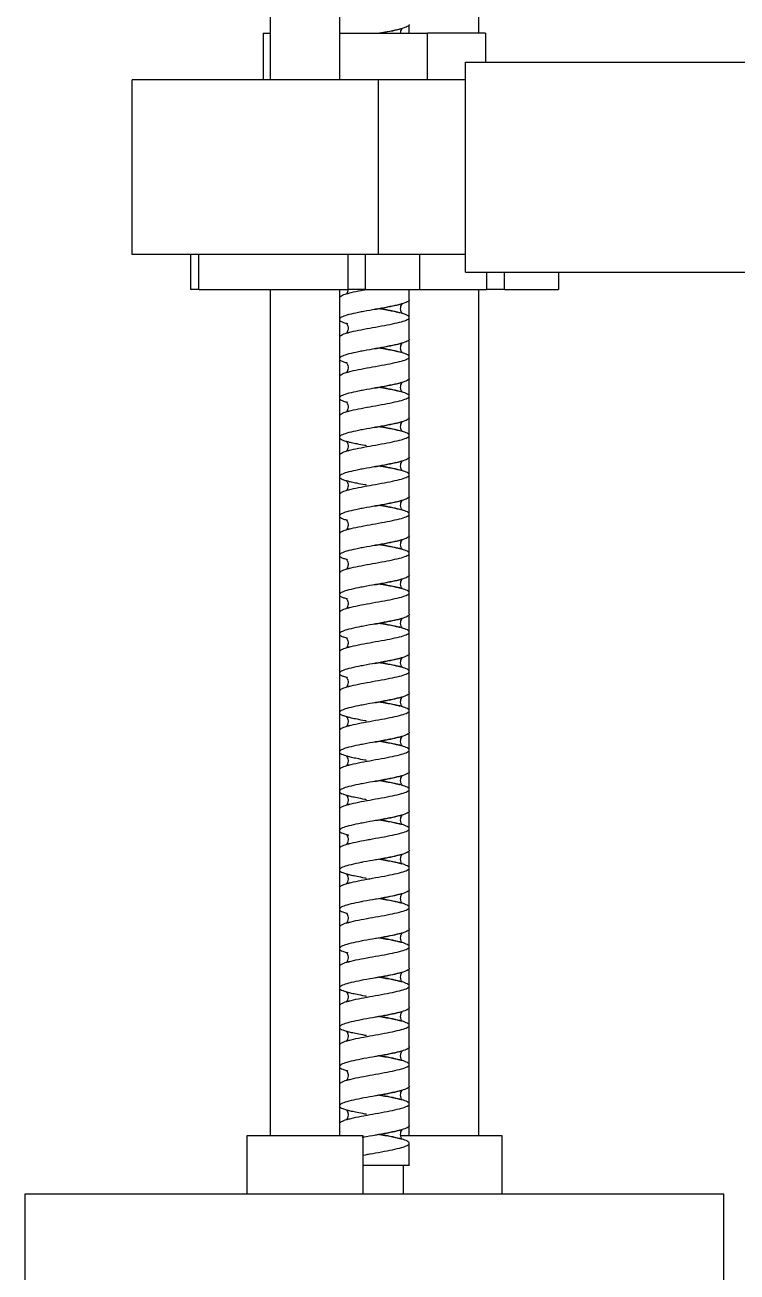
# Model space of a CAD drawing. Header units: millimetres. Extents: x 0 to 420, y 0 to 297.
# Drawn here: x 250.3 to 262.53, y 154.64 to 176.04 of the extents above; entities that cross this region are included whole.
import ezdxf

# ---------------------------------------------------------------- set-up
doc = ezdxf.new("R2010")
doc.units = ezdxf.units.MM

msp = doc.modelspace()

# ---------------------------------------------------------------- linework, layer by layer
at = {"color": 7, "linetype": 'Continuous', "lineweight": 25}
for p, q in [((254.513, 182.971), (254.513, 175.1)), ((255.713, 175.1), (255.713, 182.971)), ((258.096, 175.9), (258.096, 182.971)), ((256.896, 176.033), (256.896, 175.9)), ((254.393, 175.9), (254.393, 175.1)), ((254.393, 175.9), (254.513, 175.9)), ((255.704, 175.9), (257.214, 175.9)), ((257.214, 175.1), (257.214, 175.9)), ((258.215, 175.9), (257.214, 175.9)), ((258.215, 175.9), (258.215, 175.4)), ((257.87, 171.8), (257.87, 175.4)), ((257.87, 175.4), (271.974, 175.4)), ((252.146, 172.1), (252.146, 175.1)), ((256.377, 175.1), (252.146, 175.1)), ((256.377, 172.1), (256.377, 175.1)), ((257.87, 175.1), (256.377, 175.1)), ((256.377, 172.1), (252.146, 172.1)), ((253.145, 172.1), (253.145, 171.5)), ((253.289, 171.5), (253.289, 172.1)), ((255.847, 172.1), (255.847, 171.5)), ((256.154, 171.5), (256.154, 172.1)), ((257.87, 172.1), (256.377, 172.1)), ((257.08, 172.1), (257.08, 171.5)), ((257.87, 171.8), (268.662, 171.8)), ((258.23, 171.8), (258.23, 171.5)), ((258.537, 171.5), (258.537, 171.8)), ((259.463, 171.8), (259.463, 171.5)), ((253.289, 171.5), (253.145, 171.5)), ((253.289, 171.5), (255.847, 171.5)), ((254.513, 171.5), (254.513, 156.971)), ((255.713, 156.971), (255.713, 171.5)), ((256.154, 171.5), (255.847, 171.5)), ((256.154, 171.5), (257.08, 171.5)), ((256.904, 171.325), (256.904, 171.5)), ((257.08, 171.5), (258.23, 171.5)), ((258.096, 156.971), (258.096, 171.5)), ((258.537, 171.5), (258.23, 171.5)), ((258.537, 171.5), (259.463, 171.5)), ((256.896, 171.308), (256.896, 171.026)), ((256.096, 171.118), (256.072, 171.114)), ((256.182, 170.829), (256.226, 170.838)), ((256.904, 170.65), (256.904, 171.021)), ((256.896, 170.633), (256.896, 170.351)), ((256.096, 170.443), (256.072, 170.439)), ((256.904, 169.975), (256.904, 170.346)), ((256.182, 170.154), (256.226, 170.163)), ((256.096, 169.768), (256.072, 169.764)), ((256.896, 169.958), (256.896, 169.676)), ((256.904, 169.3), (256.904, 169.671)), ((256.182, 169.479), (256.226, 169.488)), ((256.896, 169.283), (256.896, 169.001)), ((256.096, 169.093), (256.072, 169.089)), ((256.904, 168.625), (256.904, 168.996)), ((256.182, 168.804), (256.226, 168.813)), ((256.896, 168.608), (256.896, 168.326)), ((256.096, 168.418), (256.072, 168.414)), ((256.904, 167.95), (256.904, 168.321)), ((256.182, 168.129), (256.226, 168.138)), ((256.896, 167.933), (256.896, 167.651)), ((256.096, 167.743), (256.072, 167.739)), ((256.904, 167.275), (256.904, 167.646)), ((256.182, 167.454), (256.226, 167.463)), ((256.896, 167.258), (256.896, 166.976)), ((256.096, 167.068), (256.072, 167.064)), ((256.904, 166.6), (256.904, 166.971)), ((256.182, 166.779), (256.226, 166.788)), ((256.896, 166.583), (256.896, 166.301)), ((256.096, 166.393), (256.072, 166.389)), ((256.182, 166.104), (256.226, 166.113)), ((256.904, 165.925), (256.904, 166.296)), ((256.896, 165.908), (256.896, 165.626)), ((256.096, 165.718), (256.072, 165.714)), ((256.904, 165.25), (256.904, 165.621)), ((256.182, 165.429), (256.226, 165.438)), ((256.096, 165.043), (256.072, 165.039)), ((256.896, 165.233), (256.896, 164.951)), ((256.904, 164.575), (256.904, 164.946)), ((256.182, 164.754), (256.226, 164.763)), ((256.896, 164.558), (256.896, 164.276)), ((256.096, 164.368), (256.072, 164.364)), ((256.904, 163.9), (256.904, 164.271)), ((256.182, 164.079), (256.226, 164.088)), ((256.896, 163.883), (256.896, 163.601)), ((256.096, 163.693), (256.072, 163.689)), ((256.904, 163.225), (256.904, 163.596)), ((256.182, 163.404), (256.226, 163.413)), ((256.896, 163.208), (256.896, 162.926)), ((256.096, 163.018), (256.072, 163.014)), ((256.904, 162.55), (256.904, 162.921)), ((256.182, 162.729), (256.226, 162.738)), ((256.896, 162.533), (256.896, 162.251)), ((256.096, 162.343), (256.072, 162.339)), ((256.182, 162.054), (256.226, 162.063)), ((256.904, 161.875), (256.904, 162.246)), ((256.896, 161.858), (256.896, 161.576)), ((256.096, 161.668), (256.072, 161.664)), ((256.904, 161.2), (256.904, 161.571)), ((256.182, 161.379), (256.226, 161.388)), ((256.096, 160.993), (256.072, 160.989)), ((256.896, 161.183), (256.896, 160.901)), ((256.904, 160.525), (256.904, 160.896)), ((256.182, 160.704), (256.226, 160.713)), ((256.896, 160.508), (256.896, 160.226)), ((256.096, 160.318), (256.072, 160.314)), ((256.904, 159.85), (256.904, 160.221)), ((256.182, 160.029), (256.226, 160.038)), ((256.896, 159.833), (256.896, 159.551)), ((256.096, 159.643), (256.072, 159.639)), ((256.904, 159.175), (256.904, 159.546)), ((256.182, 159.354), (256.226, 159.363)), ((256.896, 159.158), (256.896, 158.876)), ((256.096, 158.968), (256.072, 158.964)), ((256.904, 158.5), (256.904, 158.871)), ((256.182, 158.679), (256.226, 158.688)), ((256.896, 158.483), (256.896, 158.201)), ((256.096, 158.293), (256.072, 158.289)), ((256.904, 157.825), (256.904, 158.196)), ((256.182, 158.004), (256.226, 158.013)), ((256.896, 157.808), (256.896, 157.526)), ((256.096, 157.618), (256.072, 157.614)), ((256.182, 157.329), (256.226, 157.338)), ((256.904, 157.15), (256.904, 157.521)), ((256.896, 157.133), (256.896, 156.971)), ((254.113, 156.971), (254.113, 155.971)), ((256.113, 156.971), (254.113, 156.971)), ((256.113, 155.971), (256.113, 156.971)), ((258.496, 156.971), (256.749, 156.971)), ((258.496, 155.971), (258.496, 156.971)), ((256.904, 156.471), (256.904, 156.846)), ((256.182, 156.654), (256.226, 156.663)), ((256.113, 156.471), (256.904, 156.471)), ((256.804, 155.971), (256.804, 156.471)), ((250.304, 155.971), (250.304, 154.471)), ((254.262, 155.971), (250.304, 155.971)), ((262.304, 155.971), (254.262, 155.971)), ((262.304, 154.471), (262.304, 155.971))]:
    msp.add_line(p, q, dxfattribs=at)
for points, knots in [([(256.903, 176.05), (256.903, 176.05), (256.905, 176.048), (256.902, 176.042), (256.894, 176.024), (256.836, 175.995), (256.705, 175.958), (256.55, 175.926), (256.438, 175.906), (256.394, 175.898)], [0, 0, 0, 0, 0.009731, 0.027369, 0.123748, 0.363474, 0.603708, 0.843451, 1, 1, 1, 1]), ([(256.755, 175.9), (256.756, 175.914), (256.759, 175.943), (256.775, 175.97), (256.782, 175.979), (256.781, 175.98), (256.757, 175.972), (256.682, 175.951), (256.562, 175.925), (256.468, 175.907), (256.429, 175.9), (256.427, 175.9)], [0, 0, 0, 0, 0.079071, 0.164731, 0.209078, 0.256072, 0.387374, 0.581176, 0.839115, 0.99409, 1, 1, 1, 1]), ([(255.713, 171.376), (255.73, 171.388), (255.765, 171.412), (255.898, 171.449), (256.036, 171.478), (256.129, 171.495), (256.156, 171.5)], [0, 0, 0, 0, 0.291918, 0.587118, 0.881823, 1, 1, 1, 1]), ([(255.853, 171.5), (255.851, 171.486), (255.846, 171.456), (255.83, 171.434), (255.824, 171.426), (255.828, 171.426), (255.846, 171.433), (255.871, 171.439), (255.881, 171.442)], [0, 0, 0, 0, 0.1809665, 0.3818115, 0.4835402, 0.5871205, 0.835515, 1, 1, 1, 1]), ([(256.903, 171.325), (256.903, 171.325), (256.905, 171.323), (256.902, 171.317), (256.894, 171.299), (256.836, 171.27), (256.705, 171.233), (256.528, 171.197), (256.326, 171.16), (256.121, 171.124), (255.936, 171.087), (255.794, 171.051), (255.71, 171.014), (255.697, 170.978), (255.737, 170.946), (255.804, 170.927), (255.829, 170.919)], [0, 0, 0, 0, 0.003652, 0.010272, 0.046442, 0.136409, 0.226567, 0.316541, 0.40641, 0.496354, 0.586506, 0.676506, 0.766379, 0.856303, 0.94644, 1, 1, 1, 1]), ([(256.783, 171.09), (256.782, 171.091), (256.782, 171.092), (256.774, 171.104), (256.761, 171.127), (256.751, 171.169), (256.759, 171.216), (256.775, 171.245), (256.782, 171.254), (256.781, 171.255), (256.757, 171.247), (256.681, 171.226), (256.562, 171.2), (256.429, 171.175), (256.349, 171.16), (256.307, 171.153)], [0, 0, 0, 0, 0.053388, 0.077922, 0.104415, 0.173088, 0.235127, 0.295422, 0.326637, 0.359715, 0.452135, 0.588549, 0.770108, 0.879191, 1, 1, 1, 1]), ([(255.713, 170.701), (255.73, 170.713), (255.765, 170.737), (255.898, 170.774), (256.072, 170.81), (256.274, 170.847), (256.48, 170.883), (256.665, 170.92), (256.809, 170.956), (256.895, 170.993), (256.914, 171.029), (256.862, 171.066), (256.747, 171.102), (256.589, 171.137), (256.464, 171.16), (256.406, 171.171)], [0, 0, 0, 0, 0.076924, 0.154712, 0.23237, 0.310054, 0.387914, 0.465731, 0.543397, 0.621068, 0.6989, 0.776746, 0.854423, 0.932085, 1, 1, 1, 1]), ([(256.395, 171.173), (256.406, 171.171), (256.458, 171.162), (256.543, 171.147), (256.64, 171.128), (256.707, 171.112), (256.732, 171.104), (256.74, 171.102)], [0, 0, 0, 0, 0.06895, 0.354943, 0.624542, 0.882144, 1, 1, 1, 1]), ([(255.85, 170.91), (255.842, 170.912), (255.828, 170.917), (255.826, 170.916), (255.831, 170.91), (255.839, 170.897), (255.853, 170.868), (255.856, 170.825), (255.845, 170.782), (255.83, 170.759), (255.824, 170.751), (255.828, 170.751), (255.846, 170.758), (255.871, 170.764), (255.881, 170.767)], [0, 0, 0, 0, 0.116394, 0.216302, 0.25134, 0.27879, 0.35376, 0.449498, 0.553423, 0.662934, 0.718401, 0.774878, 0.910315, 1, 1, 1, 1]), ([(256.903, 170.65), (256.903, 170.65), (256.905, 170.648), (256.902, 170.642), (256.894, 170.624), (256.836, 170.595), (256.705, 170.558), (256.528, 170.522), (256.326, 170.485), (256.121, 170.449), (255.936, 170.412), (255.794, 170.376), (255.71, 170.339), (255.697, 170.303), (255.737, 170.271), (255.804, 170.252), (255.829, 170.244)], [0, 0, 0, 0, 0.003652, 0.010272, 0.046442, 0.136409, 0.226567, 0.316541, 0.40641, 0.496354, 0.586506, 0.676506, 0.766379, 0.856303, 0.94644, 1, 1, 1, 1]), ([(255.713, 170.026), (255.73, 170.038), (255.765, 170.062), (255.898, 170.099), (256.072, 170.135), (256.274, 170.172), (256.48, 170.208), (256.665, 170.245), (256.809, 170.281), (256.895, 170.318), (256.914, 170.354), (256.862, 170.391), (256.747, 170.427), (256.589, 170.462), (256.464, 170.485), (256.406, 170.496)], [0, 0, 0, 0, 0.076924, 0.154712, 0.23237, 0.310054, 0.387914, 0.465731, 0.543397, 0.621068, 0.6989, 0.776746, 0.854423, 0.932085, 1, 1, 1, 1]), ([(256.783, 170.415), (256.782, 170.416), (256.782, 170.417), (256.774, 170.429), (256.761, 170.452), (256.751, 170.494), (256.759, 170.541), (256.775, 170.57), (256.782, 170.579), (256.781, 170.58), (256.757, 170.572), (256.681, 170.551), (256.562, 170.525), (256.429, 170.5), (256.349, 170.485), (256.307, 170.478)], [0, 0, 0, 0, 0.053388, 0.077922, 0.104415, 0.173088, 0.235127, 0.295422, 0.326637, 0.359715, 0.452135, 0.588549, 0.770108, 0.879191, 1, 1, 1, 1]), ([(256.395, 170.498), (256.406, 170.496), (256.458, 170.487), (256.543, 170.472), (256.641, 170.453), (256.714, 170.435), (256.744, 170.426), (256.757, 170.422)], [0, 0, 0, 0, 0.063966, 0.329289, 0.579404, 0.818388, 1, 1, 1, 1]), ([(255.845, 170.236), (255.839, 170.238), (255.827, 170.242), (255.826, 170.241), (255.831, 170.235), (255.839, 170.222), (255.853, 170.193), (255.856, 170.15), (255.845, 170.107), (255.83, 170.084), (255.824, 170.076), (255.828, 170.076), (255.846, 170.083), (255.871, 170.089), (255.881, 170.092)], [0, 0, 0, 0, 0.090604, 0.193427, 0.229488, 0.25774, 0.334898, 0.43343, 0.540389, 0.653096, 0.710182, 0.768307, 0.907697, 1, 1, 1, 1]), ([(256.903, 169.975), (256.903, 169.975), (256.905, 169.973), (256.902, 169.967), (256.894, 169.949), (256.836, 169.92), (256.705, 169.883), (256.528, 169.847), (256.326, 169.81), (256.121, 169.774), (255.936, 169.737), (255.794, 169.701), (255.71, 169.664), (255.697, 169.628), (255.737, 169.596), (255.804, 169.577), (255.829, 169.569)], [0, 0, 0, 0, 0.003652, 0.010272, 0.046442, 0.136409, 0.226567, 0.316541, 0.40641, 0.496354, 0.586506, 0.676506, 0.766379, 0.856303, 0.94644, 1, 1, 1, 1]), ([(255.713, 169.351), (255.73, 169.363), (255.765, 169.387), (255.898, 169.424), (256.072, 169.46), (256.274, 169.497), (256.48, 169.533), (256.665, 169.57), (256.809, 169.606), (256.895, 169.643), (256.914, 169.679), (256.862, 169.716), (256.747, 169.752), (256.589, 169.787), (256.464, 169.81), (256.406, 169.821)], [0, 0, 0, 0, 0.076924, 0.154712, 0.23237, 0.310054, 0.387914, 0.465731, 0.543397, 0.621068, 0.6989, 0.776746, 0.854423, 0.932085, 1, 1, 1, 1]), ([(256.783, 169.74), (256.782, 169.741), (256.782, 169.742), (256.774, 169.754), (256.761, 169.777), (256.751, 169.819), (256.759, 169.866), (256.775, 169.895), (256.782, 169.904), (256.781, 169.905), (256.757, 169.897), (256.681, 169.876), (256.562, 169.85), (256.429, 169.825), (256.349, 169.81), (256.307, 169.803)], [0, 0, 0, 0, 0.053388, 0.077922, 0.104415, 0.173088, 0.235127, 0.295422, 0.326637, 0.359715, 0.452135, 0.588549, 0.770108, 0.879191, 1, 1, 1, 1]), ([(256.395, 169.823), (256.406, 169.821), (256.458, 169.812), (256.543, 169.797), (256.641, 169.778), (256.714, 169.76), (256.744, 169.751), (256.757, 169.747)], [0, 0, 0, 0, 0.063966, 0.329289, 0.579404, 0.818388, 1, 1, 1, 1]), ([(255.845, 169.561), (255.839, 169.563), (255.827, 169.567), (255.826, 169.566), (255.831, 169.56), (255.839, 169.547), (255.853, 169.518), (255.856, 169.475), (255.845, 169.432), (255.83, 169.409), (255.824, 169.401), (255.828, 169.401), (255.846, 169.408), (255.871, 169.414), (255.881, 169.417)], [0, 0, 0, 0, 0.0906036, 0.1934275, 0.2294882, 0.2577402, 0.3348978, 0.4334297, 0.5403888, 0.6530955, 0.7101819, 0.7683073, 0.9076971, 1, 1, 1, 1]), ([(256.903, 169.3), (256.903, 169.3), (256.905, 169.298), (256.902, 169.292), (256.894, 169.274), (256.836, 169.245), (256.705, 169.208), (256.528, 169.172), (256.326, 169.135), (256.121, 169.099), (255.936, 169.062), (255.794, 169.026), (255.71, 168.989), (255.697, 168.953), (255.737, 168.921), (255.804, 168.902), (255.829, 168.894)], [0, 0, 0, 0, 0.003652, 0.010272, 0.046442, 0.136409, 0.226567, 0.316541, 0.40641, 0.496354, 0.586506, 0.676506, 0.766379, 0.856303, 0.94644, 1, 1, 1, 1]), ([(255.713, 168.676), (255.73, 168.688), (255.765, 168.712), (255.898, 168.749), (256.072, 168.785), (256.274, 168.822), (256.48, 168.858), (256.665, 168.895), (256.809, 168.931), (256.895, 168.968), (256.914, 169.004), (256.862, 169.041), (256.747, 169.077), (256.589, 169.112), (256.464, 169.135), (256.406, 169.146)], [0, 0, 0, 0, 0.076924, 0.154712, 0.23237, 0.310054, 0.387914, 0.465731, 0.543397, 0.621068, 0.6989, 0.776746, 0.854423, 0.932085, 1, 1, 1, 1]), ([(256.783, 169.065), (256.782, 169.066), (256.782, 169.067), (256.774, 169.079), (256.761, 169.102), (256.751, 169.144), (256.759, 169.191), (256.775, 169.22), (256.782, 169.229), (256.781, 169.23), (256.757, 169.222), (256.681, 169.201), (256.562, 169.175), (256.429, 169.15), (256.349, 169.135), (256.307, 169.128)], [0, 0, 0, 0, 0.053388, 0.077922, 0.104415, 0.173088, 0.235127, 0.295422, 0.326637, 0.359715, 0.452135, 0.588549, 0.770108, 0.879191, 1, 1, 1, 1]), ([(256.395, 169.148), (256.406, 169.146), (256.458, 169.137), (256.543, 169.122), (256.641, 169.103), (256.714, 169.085), (256.744, 169.076), (256.757, 169.072)], [0, 0, 0, 0, 0.063966, 0.329289, 0.579404, 0.818388, 1, 1, 1, 1]), ([(256.171, 168.818), (256.161, 168.82), (256.1, 168.83), (256.008, 168.848), (255.911, 168.868), (255.854, 168.884), (255.829, 168.891), (255.826, 168.891), (255.831, 168.885), (255.839, 168.872), (255.853, 168.843), (255.856, 168.8), (255.845, 168.757), (255.83, 168.734), (255.824, 168.726), (255.828, 168.726), (255.846, 168.733), (255.871, 168.739), (255.881, 168.742)], [0, 0, 0, 0, 0.026063, 0.171246, 0.296633, 0.404754, 0.488124, 0.546001, 0.566298, 0.582201, 0.625631, 0.681092, 0.741296, 0.804736, 0.836869, 0.869586, 0.948045, 1, 1, 1, 1]), ([(256.903, 168.625), (256.903, 168.625), (256.905, 168.623), (256.902, 168.617), (256.894, 168.599), (256.836, 168.57), (256.705, 168.533), (256.528, 168.497), (256.326, 168.46), (256.121, 168.424), (255.936, 168.387), (255.794, 168.351), (255.71, 168.314), (255.697, 168.278), (255.737, 168.246), (255.804, 168.227), (255.829, 168.219)], [0, 0, 0, 0, 0.0036518, 0.0102715, 0.0464416, 0.1364091, 0.226567, 0.3165407, 0.4064095, 0.4963542, 0.5865063, 0.6765065, 0.7663787, 0.8563035, 0.9464405, 1, 1, 1, 1]), ([(255.713, 168.001), (255.73, 168.013), (255.765, 168.037), (255.898, 168.074), (256.072, 168.11), (256.274, 168.147), (256.48, 168.183), (256.665, 168.22), (256.809, 168.256), (256.895, 168.293), (256.914, 168.329), (256.862, 168.366), (256.747, 168.402), (256.589, 168.437), (256.464, 168.46), (256.406, 168.471)], [0, 0, 0, 0, 0.076924, 0.154712, 0.23237, 0.310054, 0.387914, 0.465731, 0.543397, 0.621068, 0.6989, 0.776746, 0.854423, 0.932085, 1, 1, 1, 1]), ([(256.783, 168.39), (256.782, 168.391), (256.782, 168.392), (256.774, 168.404), (256.761, 168.427), (256.751, 168.469), (256.759, 168.516), (256.775, 168.545), (256.782, 168.554), (256.781, 168.555), (256.757, 168.547), (256.681, 168.526), (256.562, 168.5), (256.429, 168.475), (256.349, 168.46), (256.307, 168.453)], [0, 0, 0, 0, 0.053388, 0.077922, 0.104415, 0.173088, 0.235127, 0.295422, 0.326637, 0.359715, 0.452135, 0.588549, 0.770108, 0.879191, 1, 1, 1, 1]), ([(256.395, 168.473), (256.406, 168.471), (256.458, 168.462), (256.543, 168.447), (256.641, 168.428), (256.714, 168.41), (256.744, 168.401), (256.757, 168.397)], [0, 0, 0, 0, 0.063966, 0.329289, 0.579404, 0.818388, 1, 1, 1, 1]), ([(256.171, 168.143), (256.161, 168.145), (256.1, 168.155), (256.008, 168.173), (255.911, 168.193), (255.854, 168.209), (255.829, 168.216), (255.826, 168.216), (255.831, 168.21), (255.839, 168.197), (255.853, 168.168), (255.856, 168.125), (255.845, 168.082), (255.83, 168.059), (255.824, 168.051), (255.828, 168.051), (255.846, 168.058), (255.871, 168.064), (255.881, 168.067)], [0, 0, 0, 0, 0.026063, 0.171246, 0.296633, 0.404754, 0.488124, 0.546001, 0.566298, 0.582201, 0.625631, 0.681092, 0.741296, 0.804736, 0.836869, 0.869586, 0.948045, 1, 1, 1, 1]), ([(256.903, 167.95), (256.903, 167.95), (256.905, 167.948), (256.902, 167.942), (256.894, 167.924), (256.836, 167.895), (256.705, 167.858), (256.528, 167.822), (256.326, 167.785), (256.121, 167.749), (255.936, 167.712), (255.794, 167.676), (255.71, 167.639), (255.697, 167.603), (255.737, 167.571), (255.804, 167.552), (255.829, 167.544)], [0, 0, 0, 0, 0.003652, 0.010272, 0.046442, 0.136409, 0.226567, 0.316541, 0.40641, 0.496354, 0.586506, 0.676506, 0.766379, 0.856303, 0.94644, 1, 1, 1, 1]), ([(256.783, 167.715), (256.782, 167.716), (256.782, 167.717), (256.774, 167.729), (256.761, 167.752), (256.751, 167.794), (256.759, 167.841), (256.775, 167.87), (256.782, 167.879), (256.781, 167.88), (256.757, 167.872), (256.681, 167.851), (256.562, 167.825), (256.429, 167.8), (256.349, 167.785), (256.307, 167.778)], [0, 0, 0, 0, 0.053388, 0.077922, 0.104415, 0.173088, 0.235127, 0.295422, 0.326637, 0.359715, 0.452135, 0.588549, 0.770108, 0.879191, 1, 1, 1, 1]), ([(255.713, 167.326), (255.73, 167.338), (255.765, 167.362), (255.898, 167.399), (256.072, 167.435), (256.274, 167.472), (256.48, 167.508), (256.665, 167.545), (256.809, 167.581), (256.895, 167.618), (256.914, 167.654), (256.862, 167.691), (256.747, 167.727), (256.589, 167.762), (256.464, 167.785), (256.406, 167.796)], [0, 0, 0, 0, 0.076924, 0.154712, 0.23237, 0.310054, 0.387914, 0.465731, 0.543397, 0.621068, 0.6989, 0.776746, 0.854423, 0.932085, 1, 1, 1, 1]), ([(256.395, 167.798), (256.406, 167.796), (256.458, 167.787), (256.543, 167.772), (256.641, 167.753), (256.714, 167.735), (256.744, 167.726), (256.757, 167.722)], [0, 0, 0, 0, 0.063966, 0.329289, 0.579404, 0.818388, 1, 1, 1, 1]), ([(255.845, 167.536), (255.839, 167.538), (255.827, 167.542), (255.826, 167.541), (255.831, 167.535), (255.839, 167.522), (255.853, 167.493), (255.856, 167.45), (255.845, 167.407), (255.83, 167.384), (255.824, 167.376), (255.828, 167.376), (255.846, 167.383), (255.871, 167.389), (255.881, 167.392)], [0, 0, 0, 0, 0.090604, 0.193427, 0.229488, 0.25774, 0.334898, 0.43343, 0.540389, 0.653096, 0.710182, 0.768307, 0.907697, 1, 1, 1, 1]), ([(256.903, 167.275), (256.903, 167.275), (256.905, 167.273), (256.902, 167.267), (256.894, 167.249), (256.836, 167.22), (256.705, 167.183), (256.528, 167.147), (256.326, 167.11), (256.121, 167.074), (255.936, 167.037), (255.794, 167.001), (255.71, 166.964), (255.697, 166.928), (255.737, 166.896), (255.804, 166.877), (255.829, 166.869)], [0, 0, 0, 0, 0.003652, 0.010272, 0.046442, 0.136409, 0.226567, 0.316541, 0.40641, 0.496354, 0.586506, 0.676506, 0.766379, 0.856303, 0.94644, 1, 1, 1, 1]), ([(256.783, 167.04), (256.782, 167.041), (256.782, 167.042), (256.774, 167.054), (256.761, 167.077), (256.751, 167.119), (256.759, 167.166), (256.775, 167.195), (256.782, 167.204), (256.781, 167.205), (256.757, 167.197), (256.681, 167.176), (256.562, 167.15), (256.429, 167.125), (256.349, 167.11), (256.307, 167.103)], [0, 0, 0, 0, 0.053388, 0.077922, 0.104415, 0.173088, 0.235127, 0.295422, 0.326637, 0.359715, 0.452135, 0.588549, 0.770108, 0.879191, 1, 1, 1, 1]), ([(255.713, 166.651), (255.73, 166.663), (255.765, 166.687), (255.898, 166.724), (256.072, 166.76), (256.274, 166.797), (256.48, 166.833), (256.665, 166.87), (256.809, 166.906), (256.895, 166.943), (256.914, 166.979), (256.862, 167.016), (256.747, 167.052), (256.589, 167.087), (256.464, 167.11), (256.406, 167.121)], [0, 0, 0, 0, 0.076924, 0.154712, 0.23237, 0.310054, 0.387914, 0.465731, 0.543397, 0.621068, 0.6989, 0.776746, 0.854423, 0.932085, 1, 1, 1, 1]), ([(256.395, 167.123), (256.406, 167.121), (256.458, 167.112), (256.543, 167.097), (256.641, 167.078), (256.714, 167.06), (256.744, 167.051), (256.757, 167.047)], [0, 0, 0, 0, 0.0639662, 0.3292895, 0.5794035, 0.8183877, 1, 1, 1, 1]), ([(255.845, 166.861), (255.839, 166.863), (255.827, 166.867), (255.826, 166.866), (255.831, 166.86), (255.839, 166.847), (255.853, 166.818), (255.856, 166.775), (255.845, 166.732), (255.83, 166.709), (255.824, 166.701), (255.828, 166.701), (255.846, 166.708), (255.871, 166.714), (255.881, 166.717)], [0, 0, 0, 0, 0.090604, 0.193427, 0.229488, 0.25774, 0.334898, 0.43343, 0.540389, 0.653096, 0.710182, 0.768307, 0.907697, 1, 1, 1, 1]), ([(256.903, 166.6), (256.903, 166.6), (256.905, 166.598), (256.902, 166.592), (256.894, 166.574), (256.836, 166.545), (256.705, 166.508), (256.528, 166.472), (256.326, 166.435), (256.121, 166.399), (255.936, 166.362), (255.794, 166.326), (255.71, 166.289), (255.697, 166.253), (255.737, 166.221), (255.804, 166.202), (255.829, 166.194)], [0, 0, 0, 0, 0.003652, 0.010272, 0.046442, 0.136409, 0.226567, 0.316541, 0.40641, 0.496354, 0.586506, 0.676506, 0.766379, 0.856303, 0.94644, 1, 1, 1, 1]), ([(255.713, 165.976), (255.73, 165.988), (255.765, 166.012), (255.898, 166.049), (256.072, 166.085), (256.274, 166.122), (256.48, 166.158), (256.665, 166.195), (256.809, 166.231), (256.895, 166.268), (256.914, 166.304), (256.862, 166.341), (256.747, 166.377), (256.589, 166.412), (256.464, 166.435), (256.406, 166.446)], [0, 0, 0, 0, 0.0769237, 0.1547122, 0.2323704, 0.3100537, 0.387914, 0.4657305, 0.5433968, 0.6210681, 0.6988996, 0.7767463, 0.8544233, 0.9320852, 1, 1, 1, 1]), ([(256.783, 166.365), (256.782, 166.366), (256.782, 166.367), (256.774, 166.379), (256.761, 166.402), (256.751, 166.444), (256.759, 166.491), (256.775, 166.52), (256.782, 166.529), (256.781, 166.53), (256.757, 166.522), (256.681, 166.501), (256.562, 166.475), (256.429, 166.45), (256.349, 166.435), (256.307, 166.428)], [0, 0, 0, 0, 0.053388, 0.077922, 0.104415, 0.173088, 0.235127, 0.295422, 0.326637, 0.359715, 0.452135, 0.588549, 0.770108, 0.879191, 1, 1, 1, 1]), ([(256.395, 166.448), (256.406, 166.446), (256.458, 166.437), (256.543, 166.422), (256.641, 166.403), (256.714, 166.385), (256.744, 166.376), (256.757, 166.372)], [0, 0, 0, 0, 0.0639662, 0.3292895, 0.5794035, 0.8183877, 1, 1, 1, 1]), ([(255.845, 166.186), (255.839, 166.188), (255.827, 166.192), (255.826, 166.191), (255.831, 166.185), (255.839, 166.172), (255.853, 166.143), (255.856, 166.1), (255.845, 166.057), (255.83, 166.034), (255.824, 166.026), (255.828, 166.026), (255.846, 166.033), (255.871, 166.039), (255.881, 166.042)], [0, 0, 0, 0, 0.090604, 0.193427, 0.229488, 0.25774, 0.334898, 0.43343, 0.540389, 0.653096, 0.710182, 0.768307, 0.907697, 1, 1, 1, 1]), ([(256.903, 165.925), (256.903, 165.925), (256.905, 165.923), (256.902, 165.917), (256.894, 165.899), (256.836, 165.87), (256.705, 165.833), (256.528, 165.797), (256.326, 165.76), (256.121, 165.724), (255.936, 165.687), (255.794, 165.651), (255.71, 165.614), (255.697, 165.578), (255.737, 165.546), (255.804, 165.527), (255.829, 165.519)], [0, 0, 0, 0, 0.0036518, 0.0102715, 0.0464416, 0.1364091, 0.226567, 0.3165407, 0.4064095, 0.4963542, 0.5865063, 0.6765065, 0.7663787, 0.8563035, 0.9464405, 1, 1, 1, 1]), ([(255.713, 165.301), (255.73, 165.313), (255.765, 165.337), (255.898, 165.374), (256.072, 165.41), (256.274, 165.447), (256.48, 165.483), (256.665, 165.52), (256.809, 165.556), (256.895, 165.593), (256.914, 165.629), (256.862, 165.666), (256.747, 165.702), (256.589, 165.737), (256.464, 165.76), (256.406, 165.771)], [0, 0, 0, 0, 0.0769237, 0.1547122, 0.2323704, 0.3100537, 0.387914, 0.4657305, 0.5433968, 0.6210681, 0.6988996, 0.7767463, 0.8544233, 0.9320852, 1, 1, 1, 1]), ([(256.783, 165.69), (256.782, 165.691), (256.782, 165.692), (256.774, 165.704), (256.761, 165.727), (256.751, 165.769), (256.759, 165.816), (256.775, 165.845), (256.782, 165.854), (256.781, 165.855), (256.757, 165.847), (256.681, 165.826), (256.562, 165.8), (256.429, 165.775), (256.349, 165.76), (256.307, 165.753)], [0, 0, 0, 0, 0.053388, 0.077922, 0.104415, 0.173088, 0.235127, 0.295422, 0.326637, 0.359715, 0.452135, 0.588549, 0.770108, 0.879191, 1, 1, 1, 1]), ([(256.395, 165.773), (256.406, 165.771), (256.458, 165.762), (256.543, 165.747), (256.64, 165.728), (256.707, 165.712), (256.732, 165.704), (256.74, 165.702)], [0, 0, 0, 0, 0.06895, 0.354943, 0.624542, 0.882144, 1, 1, 1, 1]), ([(255.845, 165.511), (255.839, 165.513), (255.827, 165.517), (255.826, 165.516), (255.831, 165.51), (255.839, 165.497), (255.853, 165.468), (255.856, 165.425), (255.845, 165.382), (255.83, 165.359), (255.824, 165.351), (255.828, 165.351), (255.846, 165.358), (255.871, 165.364), (255.881, 165.367)], [0, 0, 0, 0, 0.090604, 0.193427, 0.229488, 0.25774, 0.334898, 0.43343, 0.540389, 0.653096, 0.710182, 0.768307, 0.907697, 1, 1, 1, 1]), ([(256.903, 165.25), (256.903, 165.25), (256.905, 165.248), (256.902, 165.242), (256.894, 165.224), (256.836, 165.195), (256.705, 165.158), (256.528, 165.122), (256.326, 165.085), (256.121, 165.049), (255.936, 165.012), (255.794, 164.976), (255.71, 164.939), (255.697, 164.903), (255.737, 164.871), (255.804, 164.852), (255.829, 164.844)], [0, 0, 0, 0, 0.0036518, 0.0102715, 0.0464416, 0.1364091, 0.226567, 0.3165407, 0.4064095, 0.4963542, 0.5865063, 0.6765065, 0.7663787, 0.8563035, 0.9464405, 1, 1, 1, 1]), ([(255.713, 164.626), (255.73, 164.638), (255.765, 164.662), (255.898, 164.699), (256.072, 164.735), (256.274, 164.772), (256.48, 164.808), (256.665, 164.845), (256.809, 164.881), (256.895, 164.918), (256.914, 164.954), (256.862, 164.991), (256.747, 165.027), (256.589, 165.062), (256.464, 165.085), (256.406, 165.096)], [0, 0, 0, 0, 0.076924, 0.154712, 0.23237, 0.310054, 0.387914, 0.465731, 0.543397, 0.621068, 0.6989, 0.776746, 0.854423, 0.932085, 1, 1, 1, 1]), ([(256.783, 165.015), (256.782, 165.016), (256.782, 165.017), (256.774, 165.029), (256.761, 165.052), (256.751, 165.094), (256.759, 165.141), (256.775, 165.17), (256.782, 165.179), (256.781, 165.18), (256.757, 165.172), (256.681, 165.151), (256.562, 165.125), (256.429, 165.1), (256.349, 165.085), (256.307, 165.078)], [0, 0, 0, 0, 0.053388, 0.077922, 0.104415, 0.173088, 0.235127, 0.295422, 0.326637, 0.359715, 0.452135, 0.588549, 0.770108, 0.879191, 1, 1, 1, 1]), ([(256.395, 165.098), (256.406, 165.096), (256.458, 165.087), (256.543, 165.072), (256.641, 165.053), (256.714, 165.035), (256.744, 165.026), (256.757, 165.022)], [0, 0, 0, 0, 0.063966, 0.329289, 0.579404, 0.818388, 1, 1, 1, 1]), ([(255.845, 164.836), (255.839, 164.838), (255.827, 164.842), (255.826, 164.841), (255.831, 164.835), (255.839, 164.822), (255.853, 164.793), (255.856, 164.75), (255.845, 164.707), (255.83, 164.684), (255.824, 164.676), (255.828, 164.676), (255.846, 164.683), (255.871, 164.689), (255.881, 164.692)], [0, 0, 0, 0, 0.090604, 0.193427, 0.229488, 0.25774, 0.334898, 0.43343, 0.540389, 0.653096, 0.710182, 0.768307, 0.907697, 1, 1, 1, 1]), ([(256.903, 164.575), (256.903, 164.575), (256.905, 164.573), (256.902, 164.567), (256.894, 164.549), (256.836, 164.52), (256.705, 164.483), (256.528, 164.447), (256.326, 164.41), (256.121, 164.374), (255.936, 164.337), (255.794, 164.301), (255.71, 164.264), (255.697, 164.228), (255.737, 164.196), (255.804, 164.177), (255.829, 164.169)], [0, 0, 0, 0, 0.003652, 0.010272, 0.046442, 0.136409, 0.226567, 0.316541, 0.40641, 0.496354, 0.586506, 0.676506, 0.766379, 0.856303, 0.94644, 1, 1, 1, 1]), ([(255.713, 163.951), (255.73, 163.963), (255.765, 163.987), (255.898, 164.024), (256.072, 164.06), (256.274, 164.097), (256.48, 164.133), (256.665, 164.17), (256.809, 164.206), (256.895, 164.243), (256.914, 164.279), (256.862, 164.316), (256.747, 164.352), (256.589, 164.387), (256.464, 164.41), (256.406, 164.421)], [0, 0, 0, 0, 0.076924, 0.154712, 0.23237, 0.310054, 0.387914, 0.465731, 0.543397, 0.621068, 0.6989, 0.776746, 0.854423, 0.932085, 1, 1, 1, 1]), ([(256.783, 164.34), (256.782, 164.341), (256.782, 164.342), (256.774, 164.354), (256.761, 164.377), (256.751, 164.419), (256.759, 164.466), (256.775, 164.495), (256.782, 164.504), (256.781, 164.505), (256.757, 164.497), (256.681, 164.476), (256.562, 164.45), (256.429, 164.425), (256.349, 164.41), (256.307, 164.403)], [0, 0, 0, 0, 0.053388, 0.077922, 0.104415, 0.173088, 0.235127, 0.295422, 0.326637, 0.359715, 0.452135, 0.588549, 0.770108, 0.879191, 1, 1, 1, 1]), ([(256.395, 164.423), (256.406, 164.421), (256.458, 164.412), (256.543, 164.397), (256.64, 164.378), (256.707, 164.362), (256.732, 164.354), (256.74, 164.352)], [0, 0, 0, 0, 0.06895, 0.354943, 0.624542, 0.882144, 1, 1, 1, 1]), ([(256.171, 164.093), (256.161, 164.095), (256.1, 164.105), (256.008, 164.123), (255.911, 164.143), (255.854, 164.159), (255.829, 164.166), (255.826, 164.166), (255.831, 164.16), (255.839, 164.147), (255.853, 164.118), (255.856, 164.075), (255.845, 164.032), (255.83, 164.009), (255.824, 164.001), (255.828, 164.001), (255.846, 164.008), (255.871, 164.014), (255.881, 164.017)], [0, 0, 0, 0, 0.026063, 0.171246, 0.296633, 0.404754, 0.488124, 0.546001, 0.566298, 0.582201, 0.625631, 0.681092, 0.741296, 0.804736, 0.836869, 0.869586, 0.948045, 1, 1, 1, 1]), ([(256.903, 163.9), (256.903, 163.9), (256.905, 163.898), (256.902, 163.892), (256.894, 163.874), (256.836, 163.845), (256.705, 163.808), (256.528, 163.772), (256.326, 163.735), (256.121, 163.699), (255.936, 163.662), (255.794, 163.626), (255.71, 163.589), (255.697, 163.553), (255.737, 163.521), (255.804, 163.502), (255.829, 163.494)], [0, 0, 0, 0, 0.003652, 0.010272, 0.046442, 0.136409, 0.226567, 0.316541, 0.40641, 0.496354, 0.586506, 0.676506, 0.766379, 0.856303, 0.94644, 1, 1, 1, 1]), ([(256.783, 163.665), (256.782, 163.666), (256.782, 163.667), (256.774, 163.679), (256.761, 163.702), (256.751, 163.744), (256.759, 163.791), (256.775, 163.82), (256.782, 163.829), (256.781, 163.83), (256.757, 163.822), (256.681, 163.801), (256.562, 163.775), (256.429, 163.75), (256.349, 163.735), (256.307, 163.728)], [0, 0, 0, 0, 0.053388, 0.077922, 0.104415, 0.173088, 0.235127, 0.295422, 0.326637, 0.359715, 0.452135, 0.588549, 0.770108, 0.879191, 1, 1, 1, 1]), ([(255.713, 163.276), (255.73, 163.288), (255.765, 163.312), (255.898, 163.349), (256.072, 163.385), (256.274, 163.422), (256.48, 163.458), (256.665, 163.495), (256.809, 163.531), (256.895, 163.568), (256.914, 163.604), (256.862, 163.641), (256.747, 163.677), (256.589, 163.712), (256.464, 163.735), (256.406, 163.746)], [0, 0, 0, 0, 0.0769237, 0.1547122, 0.2323704, 0.3100537, 0.387914, 0.4657305, 0.5433968, 0.6210681, 0.6988996, 0.7767463, 0.8544233, 0.9320852, 1, 1, 1, 1]), ([(256.395, 163.748), (256.406, 163.746), (256.458, 163.737), (256.543, 163.722), (256.641, 163.703), (256.714, 163.685), (256.744, 163.676), (256.757, 163.672)], [0, 0, 0, 0, 0.0639662, 0.3292895, 0.5794035, 0.8183877, 1, 1, 1, 1]), ([(256.171, 163.418), (256.161, 163.42), (256.1, 163.43), (256.008, 163.448), (255.911, 163.468), (255.854, 163.484), (255.829, 163.491), (255.826, 163.491), (255.831, 163.485), (255.839, 163.472), (255.853, 163.443), (255.856, 163.4), (255.845, 163.357), (255.83, 163.334), (255.824, 163.326), (255.828, 163.326), (255.846, 163.333), (255.871, 163.339), (255.881, 163.342)], [0, 0, 0, 0, 0.0260632, 0.1712456, 0.2966331, 0.4047538, 0.4881237, 0.5460007, 0.5662984, 0.5822007, 0.6256308, 0.6810919, 0.7412965, 0.8047363, 0.8368687, 0.8695861, 0.948045, 1, 1, 1, 1]), ([(256.903, 163.225), (256.903, 163.225), (256.905, 163.223), (256.902, 163.217), (256.894, 163.199), (256.836, 163.17), (256.705, 163.133), (256.528, 163.097), (256.326, 163.06), (256.121, 163.024), (255.936, 162.987), (255.794, 162.951), (255.71, 162.914), (255.697, 162.878), (255.737, 162.846), (255.804, 162.827), (255.829, 162.819)], [0, 0, 0, 0, 0.0036518, 0.0102715, 0.0464416, 0.1364091, 0.226567, 0.3165407, 0.4064095, 0.4963542, 0.5865063, 0.6765065, 0.7663787, 0.8563035, 0.9464405, 1, 1, 1, 1]), ([(256.783, 162.99), (256.782, 162.991), (256.782, 162.992), (256.774, 163.004), (256.761, 163.027), (256.751, 163.069), (256.759, 163.116), (256.775, 163.145), (256.782, 163.154), (256.781, 163.155), (256.757, 163.147), (256.681, 163.126), (256.562, 163.1), (256.429, 163.075), (256.349, 163.06), (256.307, 163.053)], [0, 0, 0, 0, 0.053388, 0.077922, 0.104415, 0.173088, 0.235127, 0.295422, 0.326637, 0.359715, 0.452135, 0.588549, 0.770108, 0.879191, 1, 1, 1, 1]), ([(255.713, 162.601), (255.73, 162.613), (255.765, 162.637), (255.898, 162.674), (256.072, 162.71), (256.274, 162.747), (256.48, 162.783), (256.665, 162.82), (256.809, 162.856), (256.895, 162.893), (256.914, 162.929), (256.862, 162.966), (256.747, 163.002), (256.589, 163.037), (256.464, 163.06), (256.406, 163.071)], [0, 0, 0, 0, 0.076924, 0.154712, 0.23237, 0.310054, 0.387914, 0.465731, 0.543397, 0.621068, 0.6989, 0.776746, 0.854423, 0.932085, 1, 1, 1, 1]), ([(256.395, 163.073), (256.406, 163.071), (256.458, 163.062), (256.543, 163.047), (256.64, 163.028), (256.707, 163.012), (256.732, 163.004), (256.74, 163.002)], [0, 0, 0, 0, 0.06895, 0.354943, 0.624542, 0.882144, 1, 1, 1, 1]), ([(256.171, 162.743), (256.161, 162.745), (256.1, 162.755), (256.008, 162.773), (255.911, 162.793), (255.854, 162.809), (255.829, 162.816), (255.826, 162.816), (255.831, 162.81), (255.839, 162.797), (255.853, 162.768), (255.856, 162.725), (255.845, 162.682), (255.83, 162.659), (255.824, 162.651), (255.828, 162.651), (255.846, 162.658), (255.871, 162.664), (255.881, 162.667)], [0, 0, 0, 0, 0.026063, 0.171246, 0.296633, 0.404754, 0.488124, 0.546001, 0.566298, 0.582201, 0.625631, 0.681092, 0.741296, 0.804736, 0.836869, 0.869586, 0.948045, 1, 1, 1, 1]), ([(256.903, 162.55), (256.903, 162.55), (256.905, 162.548), (256.902, 162.542), (256.894, 162.524), (256.836, 162.495), (256.705, 162.458), (256.528, 162.422), (256.326, 162.385), (256.121, 162.349), (255.936, 162.312), (255.794, 162.276), (255.71, 162.239), (255.697, 162.203), (255.737, 162.171), (255.804, 162.152), (255.829, 162.144)], [0, 0, 0, 0, 0.003652, 0.010272, 0.046442, 0.136409, 0.226567, 0.316541, 0.40641, 0.496354, 0.586506, 0.676506, 0.766379, 0.856303, 0.94644, 1, 1, 1, 1]), ([(256.783, 162.315), (256.782, 162.316), (256.782, 162.317), (256.774, 162.329), (256.761, 162.352), (256.751, 162.394), (256.759, 162.441), (256.775, 162.47), (256.782, 162.479), (256.781, 162.48), (256.757, 162.472), (256.681, 162.451), (256.562, 162.425), (256.429, 162.4), (256.349, 162.385), (256.307, 162.378)], [0, 0, 0, 0, 0.053388, 0.077922, 0.104415, 0.173088, 0.235127, 0.295422, 0.326637, 0.359715, 0.452135, 0.588549, 0.770108, 0.879191, 1, 1, 1, 1]), ([(255.713, 161.926), (255.73, 161.938), (255.765, 161.962), (255.898, 161.999), (256.072, 162.035), (256.274, 162.072), (256.48, 162.108), (256.665, 162.145), (256.809, 162.181), (256.895, 162.218), (256.914, 162.254), (256.862, 162.291), (256.747, 162.327), (256.589, 162.362), (256.464, 162.385), (256.406, 162.396)], [0, 0, 0, 0, 0.076924, 0.154712, 0.23237, 0.310054, 0.387914, 0.465731, 0.543397, 0.621068, 0.6989, 0.776746, 0.854423, 0.932085, 1, 1, 1, 1]), ([(256.395, 162.398), (256.406, 162.396), (256.458, 162.387), (256.543, 162.372), (256.641, 162.353), (256.714, 162.335), (256.744, 162.326), (256.757, 162.322)], [0, 0, 0, 0, 0.0639662, 0.3292895, 0.5794035, 0.8183877, 1, 1, 1, 1]), ([(255.864, 162.131), (255.86, 162.132), (255.842, 162.137), (255.83, 162.141), (255.826, 162.141), (255.831, 162.135), (255.839, 162.122), (255.853, 162.093), (255.856, 162.05), (255.845, 162.007), (255.83, 161.984), (255.824, 161.976), (255.828, 161.976), (255.846, 161.983), (255.871, 161.989), (255.881, 161.992)], [0, 0, 0, 0, 0.029022, 0.165017, 0.259427, 0.292537, 0.318477, 0.389321, 0.47979, 0.577997, 0.681482, 0.733897, 0.787266, 0.91525, 1, 1, 1, 1]), ([(256.903, 161.875), (256.903, 161.875), (256.905, 161.873), (256.902, 161.867), (256.894, 161.849), (256.836, 161.82), (256.705, 161.783), (256.528, 161.747), (256.326, 161.71), (256.121, 161.674), (255.936, 161.637), (255.794, 161.601), (255.71, 161.564), (255.697, 161.528), (255.737, 161.496), (255.804, 161.477), (255.829, 161.469)], [0, 0, 0, 0, 0.003652, 0.010272, 0.046442, 0.136409, 0.226567, 0.316541, 0.40641, 0.496354, 0.586506, 0.676506, 0.766379, 0.856303, 0.94644, 1, 1, 1, 1]), ([(255.713, 161.251), (255.73, 161.263), (255.765, 161.287), (255.898, 161.324), (256.072, 161.36), (256.274, 161.397), (256.48, 161.433), (256.665, 161.47), (256.809, 161.506), (256.895, 161.543), (256.914, 161.579), (256.862, 161.616), (256.747, 161.652), (256.589, 161.687), (256.464, 161.71), (256.406, 161.721)], [0, 0, 0, 0, 0.076924, 0.154712, 0.23237, 0.310054, 0.387914, 0.465731, 0.543397, 0.621068, 0.6989, 0.776746, 0.854423, 0.932085, 1, 1, 1, 1]), ([(256.771, 161.643), (256.776, 161.641), (256.787, 161.637), (256.783, 161.642), (256.774, 161.654), (256.761, 161.677), (256.751, 161.719), (256.759, 161.766), (256.775, 161.795), (256.782, 161.804), (256.781, 161.805), (256.757, 161.797), (256.681, 161.776), (256.562, 161.75), (256.429, 161.725), (256.349, 161.71), (256.307, 161.703)], [0, 0, 0, 0, 0.0542807, 0.1118717, 0.1348895, 0.1597457, 0.2241764, 0.2823824, 0.3389518, 0.3682382, 0.3992729, 0.4859835, 0.6139694, 0.7843107, 0.8866547, 1, 1, 1, 1]), ([(256.395, 161.723), (256.406, 161.721), (256.458, 161.712), (256.543, 161.697), (256.641, 161.678), (256.714, 161.66), (256.744, 161.651), (256.757, 161.647)], [0, 0, 0, 0, 0.063966, 0.329289, 0.579404, 0.818388, 1, 1, 1, 1]), ([(256.171, 161.393), (256.161, 161.395), (256.1, 161.405), (256.008, 161.423), (255.911, 161.443), (255.854, 161.459), (255.829, 161.466), (255.826, 161.466), (255.831, 161.46), (255.839, 161.447), (255.853, 161.418), (255.856, 161.375), (255.845, 161.332), (255.83, 161.309), (255.824, 161.301), (255.828, 161.301), (255.846, 161.308), (255.871, 161.314), (255.881, 161.317)], [0, 0, 0, 0, 0.026063, 0.171246, 0.296633, 0.404754, 0.488124, 0.546001, 0.566298, 0.582201, 0.625631, 0.681092, 0.741296, 0.804736, 0.836869, 0.869586, 0.948045, 1, 1, 1, 1]), ([(256.903, 161.2), (256.903, 161.2), (256.905, 161.198), (256.902, 161.192), (256.894, 161.174), (256.836, 161.145), (256.705, 161.108), (256.528, 161.072), (256.326, 161.035), (256.121, 160.999), (255.936, 160.962), (255.794, 160.926), (255.71, 160.889), (255.697, 160.853), (255.737, 160.821), (255.804, 160.802), (255.829, 160.794)], [0, 0, 0, 0, 0.003652, 0.010272, 0.046442, 0.136409, 0.226567, 0.316541, 0.40641, 0.496354, 0.586506, 0.676506, 0.766379, 0.856303, 0.94644, 1, 1, 1, 1]), ([(255.713, 160.576), (255.73, 160.588), (255.765, 160.612), (255.898, 160.649), (256.072, 160.685), (256.274, 160.722), (256.48, 160.758), (256.665, 160.795), (256.809, 160.831), (256.895, 160.868), (256.914, 160.904), (256.862, 160.941), (256.747, 160.977), (256.589, 161.012), (256.464, 161.035), (256.406, 161.046)], [0, 0, 0, 0, 0.076924, 0.154712, 0.23237, 0.310054, 0.387914, 0.465731, 0.543397, 0.621068, 0.6989, 0.776746, 0.854423, 0.932085, 1, 1, 1, 1]), ([(256.783, 160.965), (256.782, 160.966), (256.782, 160.967), (256.774, 160.979), (256.761, 161.002), (256.751, 161.044), (256.759, 161.091), (256.775, 161.12), (256.782, 161.129), (256.781, 161.13), (256.757, 161.122), (256.681, 161.101), (256.562, 161.075), (256.429, 161.05), (256.349, 161.035), (256.307, 161.028)], [0, 0, 0, 0, 0.053388, 0.077922, 0.104415, 0.173088, 0.235127, 0.295422, 0.326637, 0.359715, 0.452135, 0.588549, 0.770108, 0.879191, 1, 1, 1, 1]), ([(256.395, 161.048), (256.406, 161.046), (256.458, 161.037), (256.543, 161.022), (256.641, 161.003), (256.714, 160.985), (256.744, 160.976), (256.757, 160.972)], [0, 0, 0, 0, 0.063966, 0.329289, 0.579404, 0.818388, 1, 1, 1, 1]), ([(255.845, 160.786), (255.839, 160.788), (255.827, 160.792), (255.826, 160.791), (255.831, 160.785), (255.839, 160.772), (255.853, 160.743), (255.856, 160.7), (255.845, 160.657), (255.83, 160.634), (255.824, 160.626), (255.828, 160.626), (255.846, 160.633), (255.871, 160.639), (255.881, 160.642)], [0, 0, 0, 0, 0.090604, 0.193427, 0.229488, 0.25774, 0.334898, 0.43343, 0.540389, 0.653096, 0.710182, 0.768307, 0.907697, 1, 1, 1, 1]), ([(256.903, 160.525), (256.903, 160.525), (256.905, 160.523), (256.902, 160.517), (256.894, 160.499), (256.836, 160.47), (256.705, 160.433), (256.528, 160.397), (256.326, 160.36), (256.121, 160.324), (255.936, 160.287), (255.794, 160.251), (255.71, 160.214), (255.697, 160.178), (255.737, 160.146), (255.804, 160.127), (255.829, 160.119)], [0, 0, 0, 0, 0.003652, 0.010272, 0.046442, 0.136409, 0.226567, 0.316541, 0.40641, 0.496354, 0.586506, 0.676506, 0.766379, 0.856303, 0.94644, 1, 1, 1, 1]), ([(255.713, 159.901), (255.73, 159.913), (255.765, 159.937), (255.898, 159.974), (256.072, 160.01), (256.274, 160.047), (256.48, 160.083), (256.665, 160.12), (256.809, 160.156), (256.895, 160.193), (256.914, 160.229), (256.862, 160.266), (256.747, 160.302), (256.589, 160.337), (256.464, 160.36), (256.406, 160.371)], [0, 0, 0, 0, 0.076924, 0.154712, 0.23237, 0.310054, 0.387914, 0.465731, 0.543397, 0.621068, 0.6989, 0.776746, 0.854423, 0.932085, 1, 1, 1, 1]), ([(256.783, 160.29), (256.782, 160.291), (256.782, 160.292), (256.774, 160.304), (256.761, 160.327), (256.751, 160.369), (256.759, 160.416), (256.775, 160.445), (256.782, 160.454), (256.781, 160.455), (256.757, 160.447), (256.681, 160.426), (256.562, 160.4), (256.429, 160.375), (256.349, 160.36), (256.307, 160.353)], [0, 0, 0, 0, 0.0533883, 0.0779218, 0.1044148, 0.1730882, 0.2351272, 0.2954217, 0.3266366, 0.3597149, 0.4521355, 0.5885492, 0.7701076, 0.8791909, 1, 1, 1, 1]), ([(256.395, 160.373), (256.406, 160.371), (256.458, 160.362), (256.543, 160.347), (256.641, 160.328), (256.714, 160.31), (256.744, 160.301), (256.757, 160.297)], [0, 0, 0, 0, 0.063966, 0.329289, 0.579404, 0.818388, 1, 1, 1, 1]), ([(255.854, 160.109), (255.845, 160.112), (255.828, 160.117), (255.826, 160.116), (255.831, 160.11), (255.839, 160.097), (255.853, 160.068), (255.856, 160.025), (255.845, 159.982), (255.83, 159.959), (255.824, 159.951), (255.828, 159.951), (255.846, 159.958), (255.871, 159.964), (255.881, 159.967)], [0, 0, 0, 0, 0.14006, 0.237292, 0.271391, 0.298107, 0.371068, 0.464242, 0.565384, 0.671961, 0.725943, 0.780908, 0.912717, 1, 1, 1, 1]), ([(256.903, 159.85), (256.903, 159.85), (256.905, 159.848), (256.902, 159.842), (256.894, 159.824), (256.836, 159.795), (256.705, 159.758), (256.528, 159.722), (256.326, 159.685), (256.121, 159.649), (255.936, 159.612), (255.794, 159.576), (255.71, 159.539), (255.697, 159.503), (255.737, 159.471), (255.804, 159.452), (255.829, 159.444)], [0, 0, 0, 0, 0.003652, 0.010272, 0.046442, 0.136409, 0.226567, 0.316541, 0.40641, 0.496354, 0.586506, 0.676506, 0.766379, 0.856303, 0.94644, 1, 1, 1, 1]), ([(255.713, 159.226), (255.73, 159.238), (255.765, 159.262), (255.898, 159.299), (256.072, 159.335), (256.274, 159.372), (256.48, 159.408), (256.665, 159.445), (256.809, 159.481), (256.895, 159.518), (256.914, 159.554), (256.862, 159.591), (256.747, 159.627), (256.589, 159.662), (256.464, 159.685), (256.406, 159.696)], [0, 0, 0, 0, 0.0769237, 0.1547122, 0.2323704, 0.3100537, 0.387914, 0.4657305, 0.5433968, 0.6210681, 0.6988996, 0.7767463, 0.8544233, 0.9320852, 1, 1, 1, 1]), ([(256.783, 159.615), (256.782, 159.616), (256.782, 159.617), (256.774, 159.629), (256.761, 159.652), (256.751, 159.694), (256.759, 159.741), (256.775, 159.77), (256.782, 159.779), (256.781, 159.78), (256.757, 159.772), (256.681, 159.751), (256.562, 159.725), (256.429, 159.7), (256.349, 159.685), (256.307, 159.678)], [0, 0, 0, 0, 0.053388, 0.077922, 0.104415, 0.173088, 0.235127, 0.295422, 0.326637, 0.359715, 0.452135, 0.588549, 0.770108, 0.879191, 1, 1, 1, 1]), ([(256.395, 159.698), (256.406, 159.696), (256.458, 159.687), (256.543, 159.672), (256.641, 159.653), (256.714, 159.635), (256.744, 159.626), (256.757, 159.622)], [0, 0, 0, 0, 0.063966, 0.329289, 0.579404, 0.818388, 1, 1, 1, 1]), ([(256.171, 159.368), (256.161, 159.37), (256.1, 159.38), (256.008, 159.398), (255.911, 159.418), (255.854, 159.434), (255.829, 159.441), (255.826, 159.441), (255.831, 159.435), (255.839, 159.422), (255.853, 159.393), (255.856, 159.35), (255.845, 159.307), (255.83, 159.284), (255.824, 159.276), (255.828, 159.276), (255.846, 159.283), (255.871, 159.289), (255.881, 159.292)], [0, 0, 0, 0, 0.0260632, 0.1712456, 0.2966331, 0.4047538, 0.4881237, 0.5460007, 0.5662984, 0.5822007, 0.6256308, 0.6810919, 0.7412965, 0.8047363, 0.8368687, 0.8695861, 0.948045, 1, 1, 1, 1]), ([(256.903, 159.175), (256.903, 159.175), (256.905, 159.173), (256.902, 159.167), (256.894, 159.149), (256.836, 159.12), (256.705, 159.083), (256.528, 159.047), (256.326, 159.01), (256.121, 158.974), (255.936, 158.937), (255.794, 158.901), (255.71, 158.864), (255.697, 158.828), (255.737, 158.796), (255.804, 158.777), (255.829, 158.769)], [0, 0, 0, 0, 0.003652, 0.010272, 0.046442, 0.136409, 0.226567, 0.316541, 0.40641, 0.496354, 0.586506, 0.676506, 0.766379, 0.856303, 0.94644, 1, 1, 1, 1]), ([(256.783, 158.94), (256.782, 158.941), (256.782, 158.942), (256.774, 158.954), (256.761, 158.977), (256.751, 159.019), (256.759, 159.066), (256.775, 159.095), (256.782, 159.104), (256.781, 159.105), (256.757, 159.097), (256.681, 159.076), (256.562, 159.05), (256.429, 159.025), (256.349, 159.01), (256.307, 159.003)], [0, 0, 0, 0, 0.053388, 0.077922, 0.104415, 0.173088, 0.235127, 0.295422, 0.326637, 0.359715, 0.452135, 0.588549, 0.770108, 0.879191, 1, 1, 1, 1]), ([(255.713, 158.551), (255.73, 158.563), (255.765, 158.587), (255.898, 158.624), (256.072, 158.66), (256.274, 158.697), (256.48, 158.733), (256.665, 158.77), (256.809, 158.806), (256.895, 158.843), (256.914, 158.879), (256.862, 158.916), (256.747, 158.952), (256.589, 158.987), (256.464, 159.01), (256.406, 159.021)], [0, 0, 0, 0, 0.076924, 0.154712, 0.23237, 0.310054, 0.387914, 0.465731, 0.543397, 0.621068, 0.6989, 0.776746, 0.854423, 0.932085, 1, 1, 1, 1]), ([(256.395, 159.023), (256.406, 159.021), (256.458, 159.012), (256.543, 158.997), (256.641, 158.978), (256.714, 158.96), (256.744, 158.951), (256.757, 158.947)], [0, 0, 0, 0, 0.063966, 0.329289, 0.579404, 0.818388, 1, 1, 1, 1]), ([(256.171, 158.693), (256.161, 158.695), (256.1, 158.705), (256.008, 158.723), (255.911, 158.743), (255.854, 158.759), (255.829, 158.766), (255.826, 158.766), (255.831, 158.76), (255.839, 158.747), (255.853, 158.718), (255.856, 158.675), (255.845, 158.632), (255.83, 158.609), (255.824, 158.601), (255.828, 158.601), (255.846, 158.608), (255.871, 158.614), (255.881, 158.617)], [0, 0, 0, 0, 0.026063, 0.171246, 0.296633, 0.404754, 0.488124, 0.546001, 0.566298, 0.582201, 0.625631, 0.681092, 0.741296, 0.804736, 0.836869, 0.869586, 0.948045, 1, 1, 1, 1]), ([(256.903, 158.5), (256.903, 158.5), (256.905, 158.498), (256.902, 158.492), (256.894, 158.474), (256.836, 158.445), (256.705, 158.408), (256.528, 158.372), (256.326, 158.335), (256.121, 158.299), (255.936, 158.262), (255.794, 158.226), (255.71, 158.189), (255.697, 158.153), (255.737, 158.121), (255.804, 158.102), (255.829, 158.094)], [0, 0, 0, 0, 0.003652, 0.010272, 0.046442, 0.136409, 0.226567, 0.316541, 0.40641, 0.496354, 0.586506, 0.676506, 0.766379, 0.856303, 0.94644, 1, 1, 1, 1]), ([(256.783, 158.265), (256.782, 158.266), (256.782, 158.267), (256.774, 158.279), (256.761, 158.302), (256.751, 158.344), (256.759, 158.391), (256.775, 158.42), (256.782, 158.429), (256.781, 158.43), (256.757, 158.422), (256.681, 158.401), (256.562, 158.375), (256.429, 158.35), (256.349, 158.335), (256.307, 158.328)], [0, 0, 0, 0, 0.053388, 0.077922, 0.104415, 0.173088, 0.235127, 0.295422, 0.326637, 0.359715, 0.452135, 0.588549, 0.770108, 0.879191, 1, 1, 1, 1]), ([(255.713, 157.876), (255.73, 157.888), (255.765, 157.912), (255.898, 157.949), (256.072, 157.985), (256.274, 158.022), (256.48, 158.058), (256.665, 158.095), (256.809, 158.131), (256.895, 158.168), (256.914, 158.204), (256.862, 158.241), (256.747, 158.277), (256.589, 158.312), (256.464, 158.335), (256.406, 158.346)], [0, 0, 0, 0, 0.076924, 0.154712, 0.23237, 0.310054, 0.387914, 0.465731, 0.543397, 0.621068, 0.6989, 0.776746, 0.854423, 0.932085, 1, 1, 1, 1]), ([(256.395, 158.348), (256.406, 158.346), (256.458, 158.337), (256.543, 158.322), (256.641, 158.303), (256.714, 158.285), (256.744, 158.276), (256.757, 158.272)], [0, 0, 0, 0, 0.063966, 0.329289, 0.579404, 0.818388, 1, 1, 1, 1]), ([(255.854, 158.084), (255.845, 158.087), (255.828, 158.092), (255.826, 158.091), (255.831, 158.085), (255.839, 158.072), (255.853, 158.043), (255.856, 158), (255.845, 157.957), (255.83, 157.934), (255.824, 157.926), (255.828, 157.926), (255.846, 157.933), (255.871, 157.939), (255.881, 157.942)], [0, 0, 0, 0, 0.1400597, 0.2372917, 0.2713913, 0.2981068, 0.3710684, 0.4642418, 0.565384, 0.6719614, 0.7259432, 0.7809076, 0.9127168, 1, 1, 1, 1]), ([(256.903, 157.825), (256.903, 157.825), (256.905, 157.823), (256.902, 157.817), (256.894, 157.799), (256.836, 157.77), (256.705, 157.733), (256.528, 157.697), (256.326, 157.66), (256.121, 157.624), (255.936, 157.587), (255.794, 157.551), (255.71, 157.514), (255.697, 157.478), (255.737, 157.446), (255.804, 157.427), (255.829, 157.419)], [0, 0, 0, 0, 0.003652, 0.010272, 0.046442, 0.136409, 0.226567, 0.316541, 0.40641, 0.496354, 0.586506, 0.676506, 0.766379, 0.856303, 0.94644, 1, 1, 1, 1]), ([(255.713, 157.201), (255.73, 157.213), (255.765, 157.237), (255.898, 157.274), (256.072, 157.31), (256.274, 157.347), (256.48, 157.383), (256.665, 157.42), (256.809, 157.456), (256.895, 157.493), (256.914, 157.529), (256.862, 157.566), (256.747, 157.602), (256.589, 157.637), (256.464, 157.66), (256.406, 157.671)], [0, 0, 0, 0, 0.076924, 0.154712, 0.23237, 0.310054, 0.387914, 0.465731, 0.543397, 0.621068, 0.6989, 0.776746, 0.854423, 0.932085, 1, 1, 1, 1]), ([(256.783, 157.59), (256.782, 157.591), (256.782, 157.592), (256.774, 157.604), (256.761, 157.627), (256.751, 157.669), (256.759, 157.716), (256.775, 157.745), (256.782, 157.754), (256.781, 157.755), (256.757, 157.747), (256.681, 157.726), (256.562, 157.7), (256.429, 157.675), (256.349, 157.66), (256.307, 157.653)], [0, 0, 0, 0, 0.0533883, 0.0779218, 0.1044148, 0.1730882, 0.2351272, 0.2954217, 0.3266366, 0.3597149, 0.4521355, 0.5885492, 0.7701076, 0.8791909, 1, 1, 1, 1]), ([(256.395, 157.673), (256.406, 157.671), (256.458, 157.662), (256.543, 157.647), (256.641, 157.628), (256.714, 157.61), (256.744, 157.601), (256.757, 157.597)], [0, 0, 0, 0, 0.0639662, 0.3292895, 0.5794035, 0.8183877, 1, 1, 1, 1]), ([(256.171, 157.343), (256.161, 157.345), (256.1, 157.355), (256.008, 157.373), (255.911, 157.393), (255.854, 157.409), (255.829, 157.416), (255.826, 157.416), (255.831, 157.41), (255.839, 157.397), (255.853, 157.368), (255.856, 157.325), (255.845, 157.282), (255.83, 157.259), (255.824, 157.251), (255.828, 157.251), (255.846, 157.258), (255.871, 157.264), (255.881, 157.267)], [0, 0, 0, 0, 0.026063, 0.171246, 0.296633, 0.404754, 0.488124, 0.546001, 0.566298, 0.582201, 0.625631, 0.681092, 0.741296, 0.804736, 0.836869, 0.869586, 0.948045, 1, 1, 1, 1]), ([(256.903, 157.15), (256.903, 157.15), (256.905, 157.148), (256.902, 157.142), (256.894, 157.124), (256.836, 157.095), (256.706, 157.058), (256.528, 157.022), (256.327, 156.985), (256.174, 156.959), (256.105, 156.945), (256.096, 156.943)], [0, 0, 0, 0, 0.007156, 0.020128, 0.091007, 0.267308, 0.443982, 0.620295, 0.796403, 0.972659, 1, 1, 1, 1]), ([(256.113, 156.642), (256.166, 156.652), (256.286, 156.674), (256.48, 156.708), (256.665, 156.745), (256.809, 156.781), (256.895, 156.818), (256.914, 156.854), (256.862, 156.891), (256.747, 156.927), (256.589, 156.962), (256.464, 156.985), (256.406, 156.996)], [0, 0, 0, 0, 0.084352, 0.187683, 0.290956, 0.394029, 0.497109, 0.600401, 0.703714, 0.806801, 0.909868, 1, 1, 1, 1]), ([(256.783, 156.915), (256.782, 156.916), (256.782, 156.917), (256.774, 156.929), (256.761, 156.952), (256.751, 156.994), (256.759, 157.041), (256.775, 157.07), (256.782, 157.079), (256.781, 157.08), (256.757, 157.072), (256.681, 157.051), (256.562, 157.025), (256.429, 157), (256.349, 156.985), (256.307, 156.978)], [0, 0, 0, 0, 0.053388, 0.077922, 0.104415, 0.173088, 0.235127, 0.295422, 0.326637, 0.359715, 0.452135, 0.588549, 0.770108, 0.879191, 1, 1, 1, 1]), ([(256.395, 156.998), (256.406, 156.996), (256.458, 156.987), (256.543, 156.972), (256.641, 156.953), (256.714, 156.935), (256.744, 156.926), (256.757, 156.922)], [0, 0, 0, 0, 0.063966, 0.329289, 0.579404, 0.818388, 1, 1, 1, 1]), ([(256.903, 156.475), (256.903, 156.475), (256.905, 156.473), (256.904, 156.472), (256.904, 156.471)], [0, 0, 0, 0, 0.355528, 1, 1, 1, 1])]:
    msp.add_open_spline(points, degree=3, knots=knots, dxfattribs=at)

doc.saveas('drawing.dxf')
